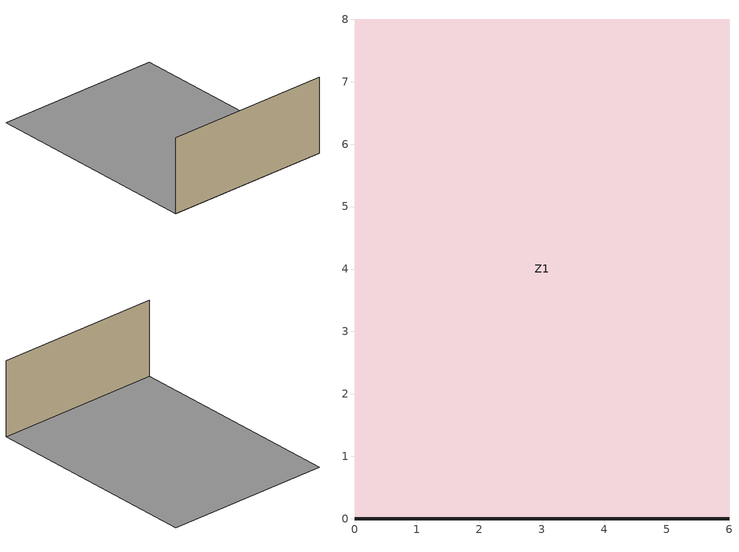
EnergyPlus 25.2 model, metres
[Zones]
Z1
 floor ground (Wall1): 0,0 6,0 6,8 0,8 z0
 wall outside (Wall1): 6,0 0,0 z0:2.7
[Building]
GainsBldg: North Axis {deg}=0; Terrain=Suburbs; Loads Convergence Tolerance Value=0.04; Temperature Convergence Tolerance Value {deltaC}=0.4; Solar Distribution=FullExterior; Maximum Number of Warmup Days=25
[Site:GroundTemperature:BuildingSurface]
18, 18, 18, 18, 18, 18, 18, 18, 18, 18, 18, 18
[Material]
MatWall: Roughness=MediumRough; Thickness {m}=0.1; Conductivity {W/m-K}=1; Density {kg/m3}=2000; Specific Heat {J/kg-K}=800
[Construction]
Wall1: MatWall
[Zone]
Z1: Type=1; Ceiling Height {m}=2.7; Volume {m3}=129.6; Floor Area {m2}=48
[Lights]
Z1 Lights: Zone or ZoneList=Z1; Schedule=ALWAYS ON; Design Level Calculation Method=Watts/Area; Watts per Zone Floor Area {W/m2}=10; Watts per Person {W/person}=0; Return Air Fraction=0; Fraction Radiant=0; Fraction Visible=0.59; Fraction Replaceable=0
[ElectricEquipment] Zone or ZoneList=Z1; Schedule=ALWAYS ON; Watts per Person {W/person}=0; Fraction Latent=0; Fraction Radiant=0.3; Fraction Lost=0; CO2 Generation Rate=0
Name | Design Level Calculation Method | Watts per Zone Floor Area {W/m2} | Design Level {W}
Z1 Plugs | Watts/Area | 5
Z1 Server | EquipmentLevel |  | 150
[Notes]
Fixture for issue #4631 — IDF internal-gain import (Lights + ElectricEquipment).
Single zone Z1, 6 m x 8 m (48 m2) floor, one wall for the enclosure.
Expected import:
Lights "Z1 Lights"        Watts/Area 10.0 W/m2 -> lighting_power_density_w_m2 = 10.0
ElectricEquipment "Z1 Plugs"   Watts/Area 5.0 W/m2 -> 5.0 * 48 m2 = 240 W
ElectricEquipment "Z1 Server"  EquipmentLevel 150 W  -> 150 W
